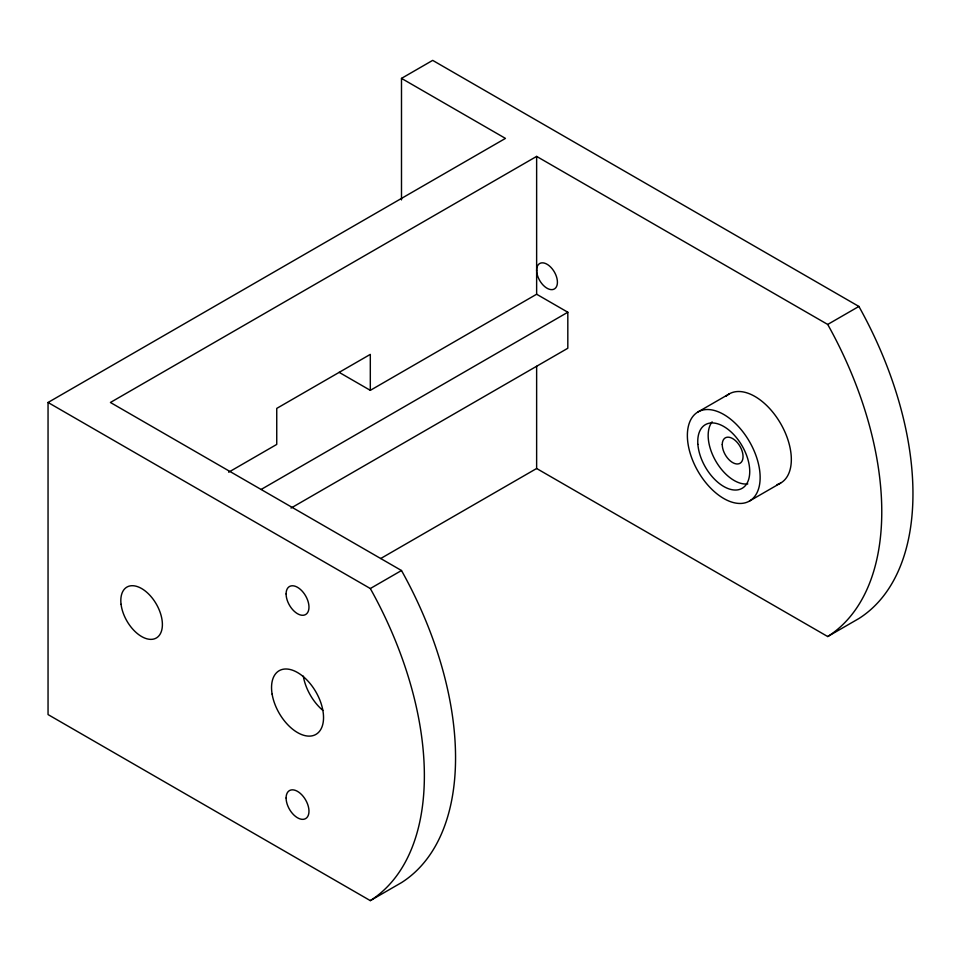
<?xml version="1.0" encoding="UTF-8"?>
<svg xmlns="http://www.w3.org/2000/svg" width="961" height="961" viewBox="0 0 961 961"><rect width="100%" height="100%" fill="white"/><g stroke="black" fill="none" stroke-linecap="round" stroke-linejoin="round"><path stroke-width="1.44" d="M401.494 199.912L401.494 78.382L432.678 60.375L858.894 306.439A277.116 159.994 60 0 1 858.894 618.536L827.709 636.542L536.634 468.5L536.634 366.261M858.894 306.439L827.709 324.446L536.634 156.403L110.419 402.479L401.494 570.522A277.116 159.994 60 0 1 401.494 882.618L370.309 900.625L48.05 714.576L48.05 402.479L505.45 138.396L401.494 78.382M228.67 472.199L276.744 444.414L276.744 408.401L370.309 354.381L370.309 390.346L339.125 372.339M370.309 390.346L536.634 294.234L536.634 156.403M261.152 489.449L567.819 312.241L536.634 294.234M291.039 508.057L567.819 348.254L567.819 312.241M380.7 558.521L536.634 468.5M48.05 402.479L370.309 588.528L401.494 570.522M698.07 411.909L729.255 393.902M749.436 501.077A51.45 29.707 60 0 0 733.231 421.399A51.45 29.707 60 0 0 688.593 446.997A51.45 29.707 60 0 0 749.436 501.077L780.62 483.071M726.108 396.208A51.45 29.707 60 0 1 780.716 423.705A51.45 29.707 60 0 1 777.041 484.62M747.802 483.9A36.758 21.214 60 0 1 715.717 460.992A36.758 21.214 60 0 1 712.125 421.843M370.309 588.528A277.116 159.994 60 0 1 370.309 900.625M827.709 324.446A277.116 159.994 60 0 1 827.709 636.542M322.872 710.419A36.758 21.214 60 0 1 303.304 676.124M286.102 593.934A16.169 9.334 60 0 0 303.256 615.268A16.169 9.334 60 0 0 303.256 592.396A16.169 9.334 60 0 0 286.102 593.934M697.878 444.39A36.758 21.214 60 0 0 738.817 489.642A36.758 21.214 60 0 0 734.552 435.441A36.758 21.214 60 0 0 697.878 444.39M121.062 604.313A29.407 16.974 60 0 0 154.613 638.777A29.407 16.974 60 0 0 149.159 594.535A29.407 16.974 60 0 0 121.062 604.313M722.252 444.571A14.703 8.493 60 0 0 737.844 463.971A14.703 8.493 60 0 0 737.844 443.177A14.703 8.493 60 0 0 722.252 444.571M272.119 694.13A36.758 21.214 60 0 0 314.932 734.913A36.758 21.214 60 0 0 305.574 678.658A36.758 21.214 60 0 0 272.119 694.13M536.634 270.233A14.703 8.493 60 0 0 552.227 289.633A14.703 8.493 60 0 0 552.227 268.84A14.703 8.493 60 0 0 536.634 270.233M286.102 798.002A16.169 9.334 60 0 0 303.256 819.337A16.169 9.334 60 0 0 303.256 796.465A16.169 9.334 60 0 0 286.102 798.002"/></g></svg>
